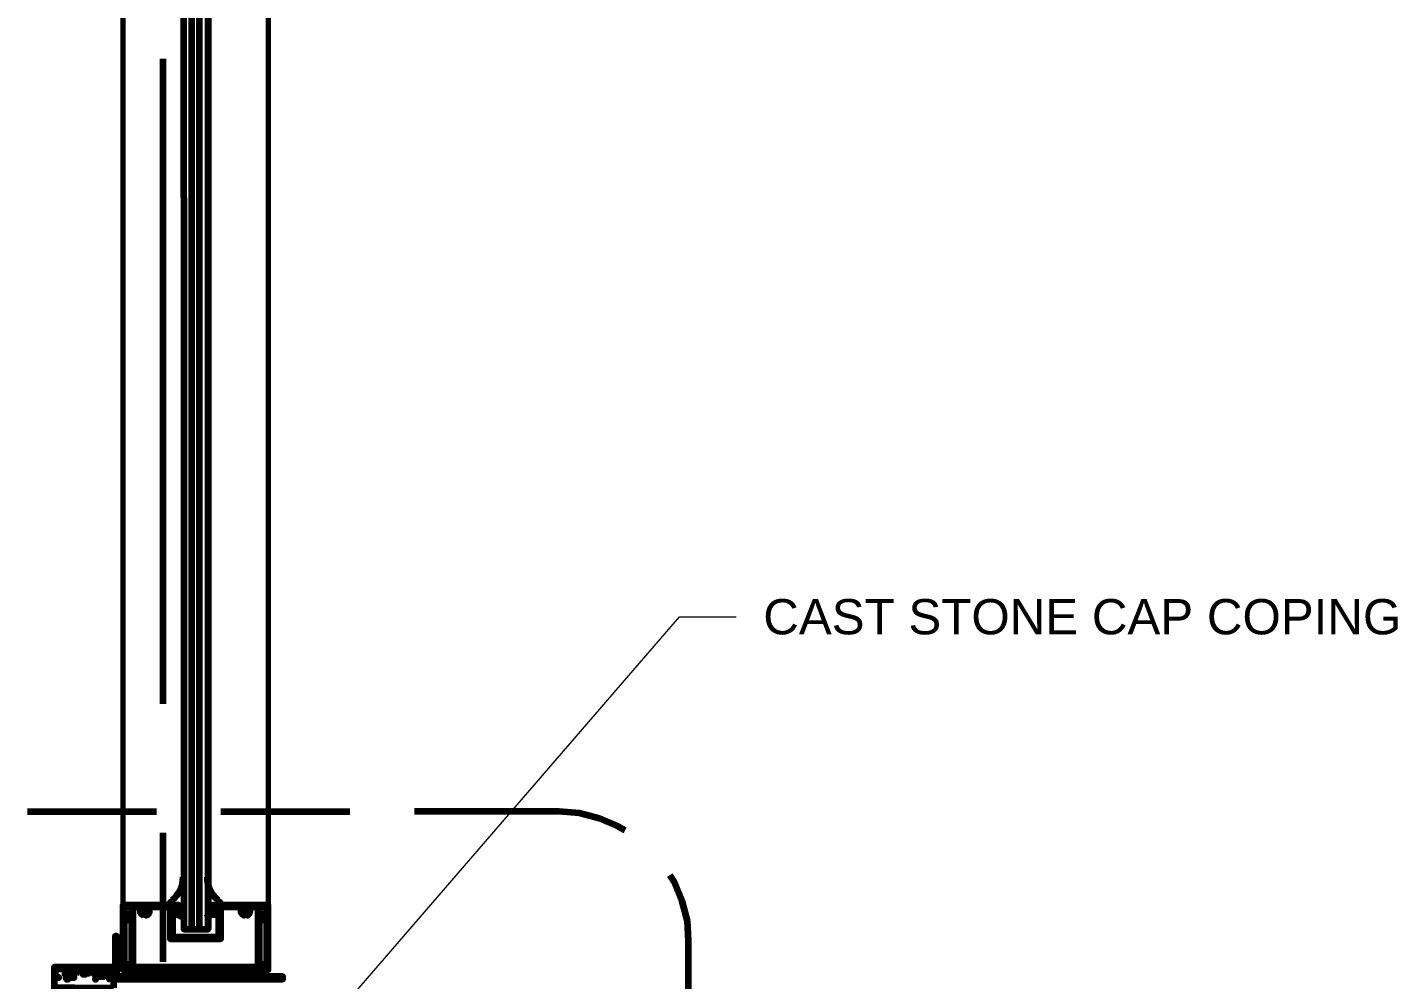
# Model space of a CAD drawing. Extents: x 3 to 185, y 0 to 385.
# Drawn here: x 83.92 to 126.4, y 85.4 to 114.92 of the extents above; entities that cross this region are included whole.
import ezdxf

# ---------------------------------------------------------------- set-up
doc = ezdxf.new("R2010")
doc.units = 0
doc.header["$MEASUREMENT"] = 0
for name, color, linetype, lineweight in [('Dt-Iden', 3, 'Continuous', 20), ('Dt-Line 1', 9, 'Continuous', 0), ('Dt-Line 3', 7, 'Continuous', 15), ('Dt-Text', 121, 'Continuous', 20)]:
    doc.layers.add(name, color=color, linetype=linetype, lineweight=lineweight)
doc.styles.get("Standard").update_dxf_attribs({"font": 'Arial.ttf'})
doc.dimstyles.new('1 Inch', dxfattribs={"dimtxt": 1.09375, "dimasz": 1.125, "dimexe": 1.125, "dimexo": 0.5625, "dimgap": 0.84375, "dimtad": 1, "dimdec": 4, "dimzin": 3, "dimdsep": 46, "dimlunit": 4, "dimtxsty": 'Standard', "dimblk": 'ARCHTICK', "dimcen": 0.5625, "dimdle": 1.125, "dimclrd": 253, "dimclre": 253, "dimclrt": 256, "dimadec": 0, "dimazin": 0, "dimtfac": 0.6, "dimtdec": 4, "dimtix": 1, "dimtmove": 2, "dimatfit": 0, "dimfxl": 1, "dimfrac": 1, "dimtolj": 1, "dimtzin": 0, "dimlwd": 9, "dimlwe": 9, "dimarcsym": 0})

# ---------------------------------------------------------------- blocks, each defined once
blk = doc.blocks.new('_ArchTick')
at = {"color": 0, "linetype": 'ByBlock', "const_width": 0.15}
blk.add_lwpolyline([(-0.5, -0.5), (0.5, 0.5)], dxfattribs=at)

msp = doc.modelspace()

# ---------------------------------------------------------------- linework, layer by layer
at = {"layer": 'Dt-Iden', "linetype": 'Continuous', "lineweight": 211}
for p, q in [((88.135, 93.94667), (88.135, 113.94667)), ((83.92167, 90.61334), (87.92167, 90.61334)), ((89.92167, 90.61334), (93.92167, 90.61334)), ((88.135, 85.94667), (88.135, 89.94667))]:
    msp.add_line(p, q, dxfattribs=at)
for points in [[(102.455, 90.02667), (102.215, 90.16), (101.655, 90.4), (101.04167, 90.56), (100.40167, 90.61334), (95.92167, 90.61334)], [(103.84167, 88.64), (103.975, 88.42667), (104.215, 87.84), (104.375, 87.22667), (104.40167, 86.61334), (104.40167, 82.50667)]]:
    msp.add_lwpolyline(points, dxfattribs=at)
at = {"layer": 'Dt-Line 1', "linetype": 'Continuous', "lineweight": 158}
for p, q in [((84.74833, 85.52), (84.775, 85.52)), ((84.88167, 85.62667), (84.855, 85.62667)), ((85.28167, 85.65334), (85.30833, 85.65334)), ((85.495, 85.62667), (85.52167, 85.62667))]:
    msp.add_line(p, q, dxfattribs=at)
for points in [[(84.80167, 85.70667), (84.775, 85.65334), (84.80167, 85.65334)], [(84.855, 85.73333), (84.855, 85.73333), (84.855, 85.73336)], [(84.88167, 85.46667), (84.88167, 85.46667), (84.88167, 85.4667)], [(85.095, 85.57333), (85.095, 85.57333), (85.095, 85.57336)], [(85.175, 85.41333), (85.12167, 85.44)], [(85.22833, 85.49333), (85.22833, 85.49333), (85.22833, 85.49336)], [(85.36167, 85.70667), (85.36167, 85.70667), (85.36167, 85.70669)], [(85.36167, 85.46667), (85.36167, 85.46667), (85.36167, 85.4667)], [(85.44167, 85.62667), (85.44167, 85.62667), (85.44167, 85.6267)], [(85.52167, 85.76), (85.52167, 85.76), (85.52167, 85.76002)], [(85.575, 85.68), (85.575, 85.68), (85.575, 85.68002)], [(85.655, 85.57333), (85.655, 85.57333), (85.655, 85.57336)], [(85.70833, 85.57333), (85.70833, 85.57333), (85.70833, 85.57336)], [(85.76167, 85.70667), (85.76167, 85.76)], [(85.78833, 85.65334), (85.78833, 85.65334), (85.78833, 85.65336)], [(85.815, 85.73333), (85.815, 85.73333), (85.815, 85.73336)], [(85.815, 85.6), (85.815, 85.6), (85.815, 85.60002)], [(86.00167, 85.57333), (86.00167, 85.57333), (86.00167, 85.57336)], [(86.02833, 85.41333), (86.02833, 85.41333), (86.02833, 85.41336)], [(86.08167, 85.52), (86.08167, 85.52), (86.08167, 85.52002)], [(86.135, 85.73333), (86.135, 85.73333), (86.135, 85.73336)], [(86.135, 85.68), (86.135, 85.68), (86.135, 85.68002)], [(86.18833, 85.49333), (86.18833, 85.49333), (86.18833, 85.49336)], [(86.26833, 85.49333), (86.26833, 85.49333), (86.26833, 85.49336)], [(86.295, 85.65334), (86.295, 85.65334), (86.295, 85.65336)], [(86.40167, 85.73333), (86.40167, 85.73333), (86.40167, 85.73336)], [(86.455, 85.68), (86.455, 85.68), (86.455, 85.68002)], [(86.455, 85.52), (86.455, 85.52), (86.455, 85.52002)]]:
    msp.add_lwpolyline(points, dxfattribs=at)
for points in [[(85.22833, 85.57333), (85.22833, 85.57336), (85.255, 85.6), (85.255, 85.6)], [(85.30833, 85.46667), (85.30833, 85.4667), (85.335, 85.46667)], [(85.335, 85.57333), (85.335, 85.57336), (85.335, 85.54667)], [(86.215, 85.57333), (86.215, 85.57336), (86.215, 85.54667)], [(86.455, 85.44), (86.455, 85.44002), (86.455, 85.41333)]]:
    msp.add_lwpolyline(points, close=True, dxfattribs=at)
for p in [(84.855, 85.73333), (84.88167, 85.46667), (85.095, 85.57333), (85.12167, 85.44), (85.14833, 85.41333), (85.175, 85.41333), (85.22833, 85.57333), (85.22833, 85.49333), (85.255, 85.6), (85.30833, 85.46667), (85.335, 85.57333), (85.335, 85.54667), (85.36167, 85.70667), (85.36167, 85.46667), (85.44167, 85.62667), (85.52167, 85.76), (85.575, 85.68), (85.655, 85.57333), (85.70833, 85.57333), (85.76167, 85.76), (85.76167, 85.70667), (85.78833, 85.65334), (85.815, 85.73333), (85.815, 85.6), (86.00167, 85.57333), (86.02833, 85.41333), (86.08167, 85.52), (86.135, 85.73333), (86.135, 85.68), (86.18833, 85.49333), (86.215, 85.57333), (86.26833, 85.49333), (86.295, 85.65334), (86.40167, 85.73333), (86.455, 85.68), (86.455, 85.52), (86.455, 85.44)]:
    msp.add_point(p, dxfattribs=at)
at = {"layer": 'Dt-Line 3', "linetype": 'Continuous', "lineweight": 140}
for p, q in [((89.015, 86.96), (89.015, 177.70667)), ((89.255, 86.96), (89.255, 177.70667))]:
    msp.add_line(p, q, dxfattribs=at)
at = {"layer": 'Dt-Line 3', "linetype": 'Continuous', "lineweight": 70}
for p, q in [((86.88167, 176.96), (86.88167, 87.70667)), ((91.38833, 176.96), (91.38833, 87.70667)), ((86.58833, 85.70667), (84.74833, 85.70667))]:
    msp.add_line(p, q, dxfattribs=at)
at = {"layer": 'Dt-Line 3', "linetype": 'Continuous', "lineweight": 211}
for p, q in [((88.535, 87.65334), (88.56167, 87.62667)), ((89.70833, 87.62667), (89.735, 87.65334)), ((88.56167, 87.49333), (88.535, 87.46667)), ((89.735, 87.46667), (89.70833, 87.49333)), ((91.175, 87.30667), (91.20167, 87.33333)), ((87.095, 85.81334), (87.06833, 85.78667)), ((91.20167, 85.78667), (91.175, 85.81334)), ((86.58833, 85.78667), (86.58833, 85.14667))]:
    msp.add_line(p, q, dxfattribs=at)
at = {"layer": 'Dt-Line 3', "linetype": 'Continuous', "lineweight": 140}
msp.add_lwpolyline([(89.52167, 177.70667), (89.52167, 86.96), (89.52167, 177.70667), (88.74833, 177.70667), (88.775, 86.96), (89.52167, 86.96)], dxfattribs=at)
at = {"layer": 'Dt-Line 3', "linetype": 'Continuous', "lineweight": 211}
for points in [[(87.095, 87.30667), (87.14833, 87.30667), (87.14833, 87.41333), (86.935, 87.41333), (86.935, 87.65334), (87.14833, 87.65334), (87.14833, 87.70667), (86.88167, 87.70667), (86.88167, 85.70667), (87.14833, 85.70667), (87.14833, 85.81334), (87.095, 85.81334), (87.06833, 85.78667), (86.935, 85.78667), (86.935, 87.33333), (87.095, 87.30667)], [(91.12167, 85.70667), (91.38833, 85.70667), (91.38833, 87.70667), (91.12167, 87.70667), (91.12167, 87.65334), (91.335, 87.65334), (91.335, 87.41333), (91.12167, 87.41333), (91.12167, 87.30667), (91.175, 87.30667), (91.20167, 87.33333), (91.335, 87.33333), (91.335, 85.78667), (91.20167, 85.78667), (91.175, 85.81334), (91.12167, 85.81334), (91.12167, 85.70667), (91.12167, 85.81334), (91.20167, 85.78667), (91.255, 85.78667), (91.255, 85.86667), (91.12167, 85.86667), (91.12167, 87.25333), (91.255, 87.25333), (91.255, 87.33333), (91.175, 87.30667), (91.12167, 87.30667), (91.12167, 87.70667), (89.655, 87.70667), (89.655, 87.62667), (89.735, 87.65334), (89.84167, 87.65334), (89.84167, 87.46667), (89.70833, 87.49333), (89.655, 87.49333), (89.655, 87.41333), (89.84167, 87.41333), (89.84167, 86.72), (88.42833, 86.72), (88.42833, 87.41333), (88.615, 87.41333), (88.615, 87.49333), (88.535, 87.46667), (88.42833, 87.46667), (88.42833, 87.65334), (88.56167, 87.62667), (88.615, 87.62667), (88.615, 87.70667), (87.14833, 87.70667), (87.14833, 87.30667), (87.06833, 87.33333), (87.015, 87.33333), (87.015, 87.25333), (87.14833, 87.25333), (87.14833, 85.86667), (87.015, 85.86667), (87.015, 85.78667), (87.095, 85.81334), (87.14833, 85.81334), (87.14833, 85.70667)], [(87.525, 87.39133), (87.49394, 87.40324)], [(86.695, 85.49333), (86.695, 86.74667), (86.64167, 86.74667), (86.64167, 85.41333), (91.84167, 85.41333), (91.84167, 85.49333)]]:
    msp.add_lwpolyline(points, close=True, dxfattribs=at)
msp.add_lwpolyline([(90.80167, 87.65334), (91.06833, 87.65334), (91.06833, 85.78667), (87.20167, 85.78667), (87.20167, 87.65334), (87.46833, 87.65334), (87.44435, 87.62139), (87.42781, 87.59333), (87.41789, 87.56239), (87.41504, 87.52975), (87.41968, 87.49665), (87.4315, 87.46577), (87.44962, 87.43871), (87.4732, 87.41636), (87.54833, 87.44), (87.51308, 87.45362), (87.48091, 87.48655), (87.46875, 87.52441), (87.47183, 87.55871), (87.49069, 87.59395), (87.52821, 87.62048), (87.56167, 87.62667), (87.59512, 87.62048), (87.62816, 87.59883), (87.64941, 87.56521), (87.65499, 87.53123), (87.64824, 87.49844), (87.62612, 87.46581), (87.60167, 87.38667, 0.28833436), (87.7058, 87.5048), (87.70826, 87.53801), (87.7036, 87.57033), (87.69199, 87.60066), (87.67387, 87.62782), (87.64969, 87.65066), (88.34833, 87.65334), (88.34833, 86.66667), (89.92167, 86.66667), (89.92167, 87.65334), (90.615, 87.65334, 0.28854113), (90.5375, 87.50479, 0.28833346), (90.64507, 87.3916), (90.66833, 87.44), (90.63308, 87.45362), (90.60091, 87.48655), (90.58875, 87.52441), (90.59183, 87.55871), (90.61069, 87.59395), (90.64821, 87.62048), (90.68167, 87.62667), (90.71512, 87.62048), (90.74817, 87.59883), (90.76941, 87.56521), (90.77499, 87.53123), (90.76824, 87.49844), (90.74612, 87.46581), (90.74833, 87.38667), (90.78255, 87.42689), (90.81858, 87.48079), (90.81858, 87.48079, 0.28854043), (90.76938, 87.65026)], format="xyb", dxfattribs=at)
for points in [[(87.53833, 87.44296), (87.50748, 87.45732), (87.48091, 87.48655), (87.46875, 87.52441), (87.47183, 87.55871), (87.49069, 87.59395), (87.51615, 87.61482), (87.54782, 87.62565), (87.58223, 87.62439), (87.61285, 87.61138), (87.63677, 87.58876), (87.6515, 87.55871), (87.65459, 87.52441), (87.64554, 87.49239), (87.62612, 87.46581), (87.59816, 87.44742), (87.59171, 87.44496)], [(88.32167, 87.72), (88.32613, 87.75248), (88.32613, 87.75248), (88.38433, 87.82543), (88.38433, 87.82543), (88.40693, 87.83486)], [(90.65833, 87.44296), (90.62748, 87.45732), (90.60091, 87.48655), (90.58875, 87.52441), (90.59183, 87.55871), (90.61069, 87.59395), (90.63615, 87.61482), (90.66782, 87.62565), (90.70223, 87.62439), (90.73285, 87.61138), (90.75677, 87.58876), (90.77151, 87.55871), (90.77459, 87.52441), (90.76554, 87.49239), (90.74612, 87.46581), (90.71816, 87.44742), (90.71171, 87.44496)], [(88.74833, 87.42667), (88.74089, 87.39603), (88.74089, 87.39603), (88.68167, 87.36), (88.62499, 87.39155), (88.62499, 87.39155), (88.61522, 87.4212)], [(89.62833, 87.42667), (89.62089, 87.39603), (89.62089, 87.39603), (89.56167, 87.36), (89.50499, 87.39155), (89.50499, 87.39155), (89.49522, 87.4212)], [(86.58833, 85.78667), (84.74833, 85.78667), (84.74833, 59.14667), (85.38833, 59.14667), (85.38833, 85.14667), (84.74833, 85.14667), (86.58833, 85.14667)]]:
    msp.add_lwpolyline(points, dxfattribs=at)
for centre, radius, start, end in [((87.90839, 88.54661), 0.83992, 306.847041, 1.662896), ((90.33494, 88.54661), 0.83991, 178.337105, 233.152963), ((89.80167, 87.72001), 0.11993, 0.000647, 77.162913)]:
    msp.add_arc(centre, radius, start, end, dxfattribs=at)

# ---------------------------------------------------------------- texts
at = {"layer": 'Dt-Text', "insert": (106.73555, 97.19867), "char_height": 1.09375, "attachment_point": 1}
msp.add_mtext('\\A1;CAST STONE CAP COPING', dxfattribs=at)

# ---------------------------------------------------------------- leaders
at = {"layer": 'Dt-Text', "annotation_type": 0, "has_hookline": 1, "hookline_direction": 0, "text_width": 19.42786}
msp.add_leader([(93.00928, 83.76758), (104.13884, 96.65179), (105.8918, 96.65179)], dimstyle='1 Inch', override={"dimgap": 0.84375, "dimtad": 0}, dxfattribs=at)

doc.saveas('drawing.dxf')
